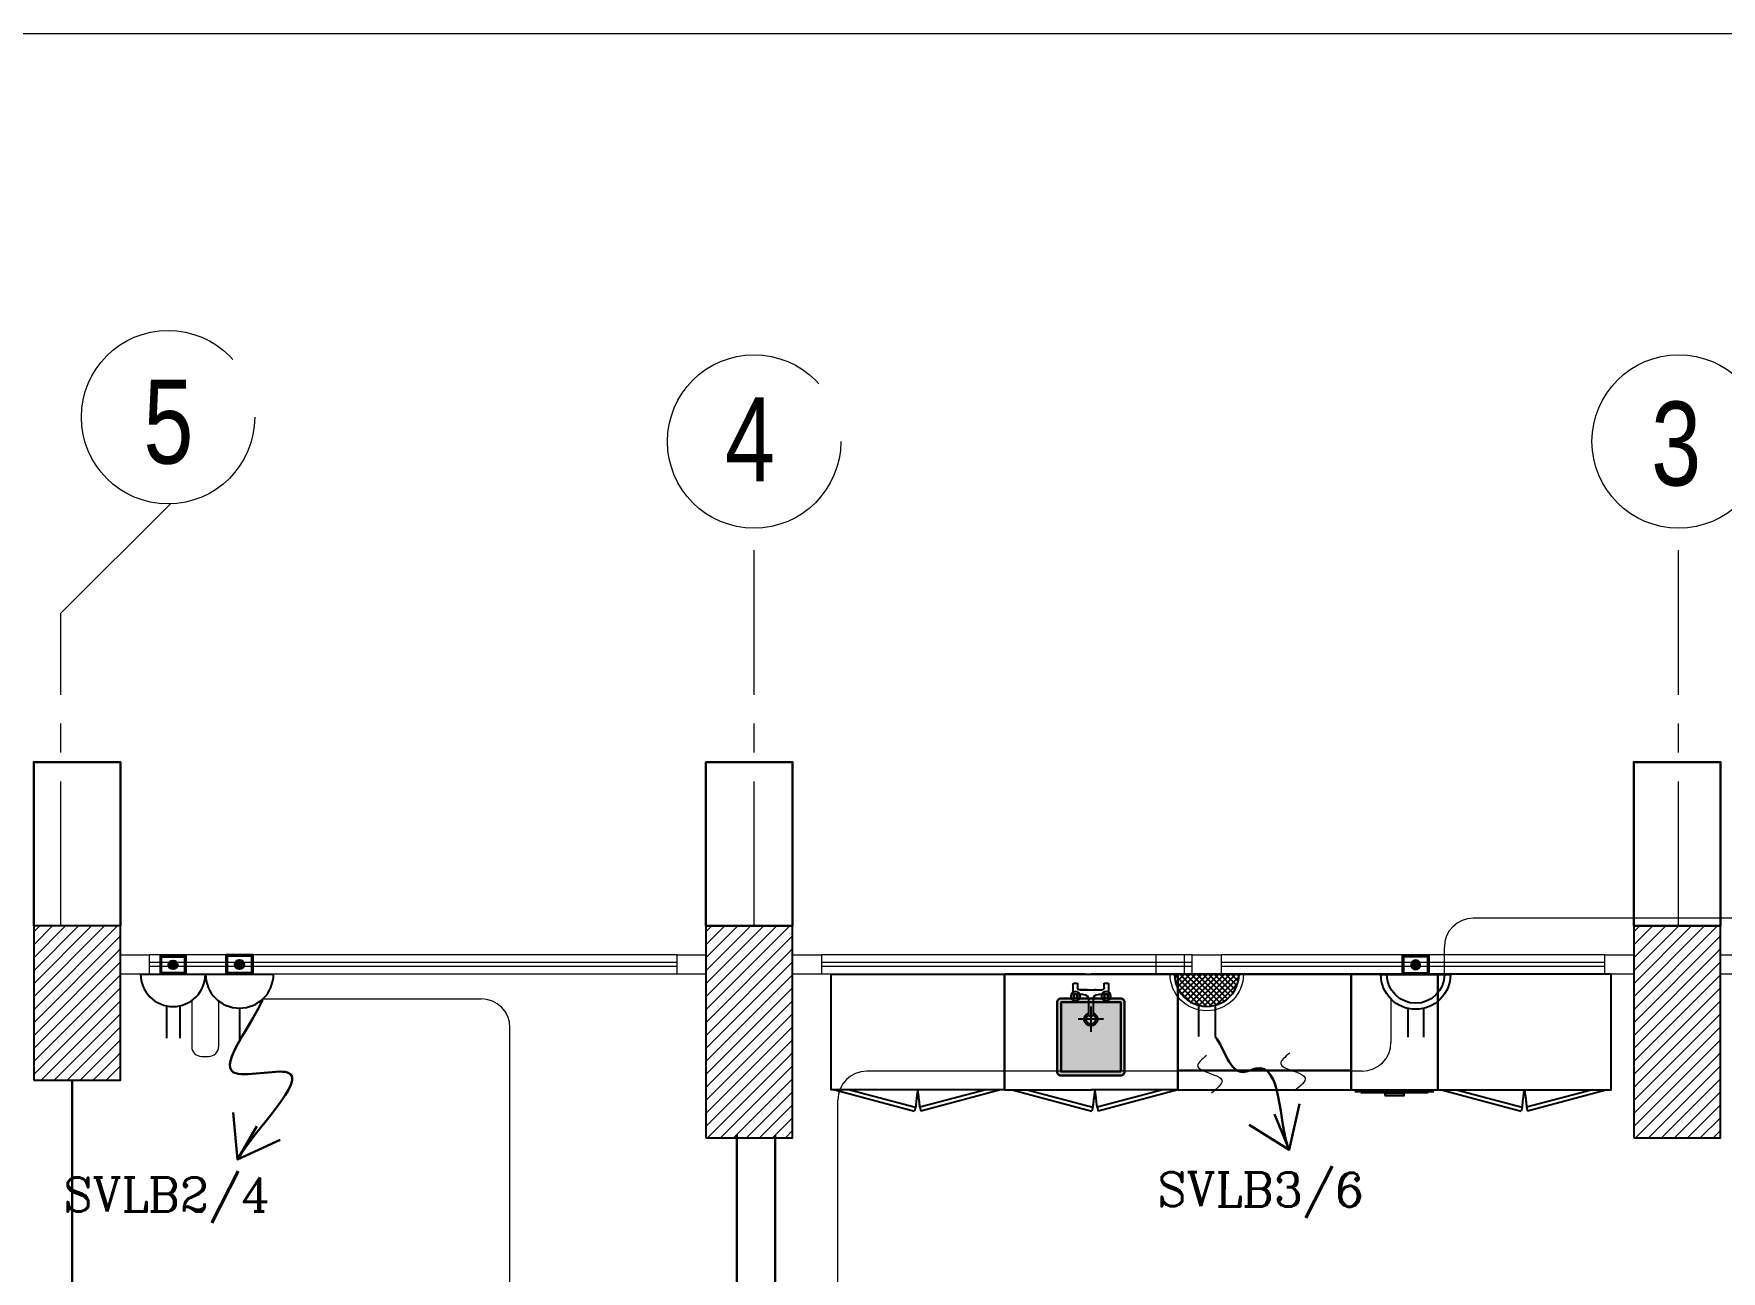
# Model space of a CAD drawing. Extents: x 1315 to 1416, y 473 to 837.
# Drawn here: x 1365.15 to 1373.91, y 598.76 to 605.18 of the extents above; entities that cross this region are included whole.
import ezdxf

# ---------------------------------------------------------------- set-up
doc = ezdxf.new("R2010")
doc.units = 0
doc.header["$MEASUREMENT"] = 0
for name, pattern in [('ACAD_ISO02W100', [15, 12, -3]), ('CENTERX2', [4, 2.5, -0.5, 0.5, -0.5]), ('DASHED', [19.05, 12.7, -6.35]), ('DASHED2', [0.375, 0.25, -0.125])]:
    doc.linetypes.add(name, pattern=pattern)
doc.layers.get('0').update_dxf_attribs({"color": 252, "linetype": 'CONTINUOUS', "lineweight": 30})
for name, color, linetype in [('-FUR', 252, 'CONTINUOUS'), ('E-SOCKETS', 6, 'CONTINUOUS'), ('POWER', 1, 'CONTINUOUS'), ('SAN', 252, 'CONTINUOUS'), ('WIRING', 4, 'CONTINUOUS')]:
    doc.layers.add(name, color=color, linetype=linetype)
for name, color, linetype, lineweight in [('axis', 252, 'CENTERX2', 5), ('Column', 252, 'CONTINUOUS', 25), ('elev', 252, 'CONTINUOUS', 9), ('hatch', 252, 'CONTINUOUS', 9), ('Socket', 3, 'CONTINUOUS', 15), ('txt in circle', 252, 'CONTINUOUS', 13), ('UG-BORDER', 20, 'CONTINUOUS', 80), ('Wall', 252, 'CONTINUOUS', 30), ('WINDOW', 252, 'CONTINUOUS', 5), ('WIRRING', 3, 'CONTINUOUS', 5)]:
    doc.layers.add(name, color=color, linetype=linetype, lineweight=lineweight)
doc.styles.add('ARIAL', font='arial.ttf')
doc.styles.add('E80', font='romanc.shx')
doc.styles.add('SOSA2', font='SOSA.shx', dxfattribs={"width": 0.8})
doc.dimstyles.new('DIM-100-IN', dxfattribs={"dimtxt": 0.22, "dimasz": 0.1, "dimexe": 0.15, "dimexo": 0.15, "dimgap": 0, "dimtad": 0, "dimrnd": 0.05, "dimzin": 1, "dimdsep": 46, "dimtxsty": 'ARIAL', "dimblk": 'DOT', "dimcen": 0.2, "dimclrd": 256, "dimclre": 256, "dimclrt": 23, "dimadec": 0, "dimazin": 0, "dimtfac": 1, "dimtmove": 2, "dimatfit": 2, "dimldrblk": 'OPEN90', "dimfxl": 0.15, "dimfxlon": 1, "dimtolj": 1, "dimtzin": 0, "dimlwe": -1, "dimarcsym": 0})

# ---------------------------------------------------------------- blocks, each defined once
blk = doc.blocks.new('A$C11ED6BD5')
at = {"layer": 'axis', "color": 0, "ltscale": 2}
blk.add_line((-17.05, 23.8228), (-16.4793, 24.3903), dxfattribs=at)
at = {"layer": 'axis', "color": 0, "ltscale": 0.3}
for p, q in [((-13.45, 22.2), (-13.45, 24.2638)), ((-8.65, 22.2), (-8.65, 24.2638)), ((-17.05, 22.2), (-17.05, 23.8228))]:
    blk.add_line(p, q, dxfattribs=at)
at = {"layer": 'axis', "color": 0}
for centre in [(-16.4927, 24.8401), (-13.45, 24.7138), (-8.65, 24.7138)]:
    blk.add_circle(centre, 0.45, dxfattribs=at)
at = {"layer": 'txt in circle', "color": 0, "ltscale": 0.01, "char_height": 0.4355, "attachment_point": 5, "style": 'SOSA2'}
for s, insert in [('5', (-16.4908, 24.8138)), ('4', (-13.4715, 24.7246)), ('3', (-8.6629, 24.7001))]:
    blk.add_mtext(s, dxfattribs=dict(at, insert=insert))
blk = doc.blocks.new('5')
at = {"layer": '-FUR', "linetype": 'ACAD_ISO02W100'}
for p, q in [((41999.7885, -66320.4478), (42000.6885, -66320.4478)), ((41999.8085, -66321.0478), (42000.2221, -66321.1587)), ((41999.8858, -66321.0478), (42000.2273, -66321.1393)), ((42000.5913, -66321.0478), (42000.2498, -66321.1393)), ((42000.6685, -66321.0478), (42000.255, -66321.1587)), ((42000.2273, -66321.1393), (42000.2221, -66321.1587)), ((42000.2498, -66321.1393), (42000.255, -66321.1587))]:
    blk.add_line(p, q, dxfattribs=at)
at = {"layer": '-FUR'}
blk.add_lwpolyline([(41999.7885, -66320.4478), (42000.6885, -66320.4478), (42000.6885, -66321.0478), (41999.7885, -66321.0478)], close=True, dxfattribs=at)
at = {"layer": '-FUR', "linetype": 'ACAD_ISO02W100'}
for centre, start, end in [((42001.7538, -66321.2808), 171.26112, 174.70691), ((41998.7233, -66321.2808), 5.29309, 8.73888)]:
    blk.add_arc(centre, 1.5331, start, end, dxfattribs=at)
blk = doc.blocks.new('YY5Y5')
at = {"layer": 'SAN', "color": 1}
for p, q in [((434.16, 537.56), (433.7, 538.02)), ((434.16, 536.15), (433.7, 535.69)), ((433.83, 542.04), (433.83, 538.56)), ((435.73, 542.41), (434.2, 542.41)), ((435.58, 537.56), (436.04, 538.02)), ((435.58, 536.15), (436.04, 535.69)), ((435.73, 540.55), (435.73, 542.41)), ((436.72, 537.65), (438.25, 537.65)), ((446.18, 539.55), (436.73, 539.55)), ((443.04, 539.55), (446.16, 539.55)), ((444.65, 537.65), (446.18, 537.65)), ((447.32, 537.56), (446.86, 538.02)), ((447.32, 536.15), (446.86, 535.69)), ((447.16, 542.41), (447.16, 540.55)), ((448.69, 542.41), (447.16, 542.41)), ((448.74, 537.56), (449.2, 538.02)), ((448.74, 536.15), (449.2, 535.69)), ((449.07, 538.56), (449.07, 542.04)), ((440.5, 535.4), (440.5, 528.74)), ((442.4, 528.74), (442.4, 535.4)), ((440.87, 528.36), (442.03, 528.36))]:
    blk.add_line(p, q, dxfattribs=at)
at = {"layer": 'SAN', "color": 1, "linetype": 'Continuous'}
blk.add_line((439.23, 539.55), (439.86, 539.55), dxfattribs=at)
at = {"layer": 'SAN', "color": 2, "linetype": 'DASHED'}
for points in [[(441.45, 532.42), (441.45, 521.63)], [(436.06, 527.03), (446.84, 527.03)]]:
    blk.add_lwpolyline(points, dxfattribs=at)
at = {"layer": 'SAN', "color": 1}
for centre, radius in [((434.87, 536.85), 2), ((434.87, 536.85), 1), ((434.87, 536.85), 0.8), ((448.03, 536.85), 2), ((448.03, 536.85), 1), ((448.03, 536.85), 0.8)]:
    blk.add_circle(centre, radius, dxfattribs=at)
for centre, radius, start, end in [((434.2, 542.04), 0.375, 90, 180), ((436.73, 540.55), 1, 180, 270), ((438.25, 535.4), 2.25, 0, 90), ((444.65, 535.4), 2.25, 90, 180), ((446.16, 540.55), 1, 270, 0), ((448.69, 542.04), 0.375, 0, 90), ((441.45, 527.03), 2.86, 109.43194, 70.56806), ((441.45, 527.03), 2.08, 117.27647, 62.72353), ((440.87, 528.74), 0.375, 180, 270), ((442.03, 528.74), 0.375, 270, 360)]:
    blk.add_arc(centre, radius, start, end, dxfattribs=at)
blk = doc.blocks.new('fd')
at = {"layer": '-FUR'}
h = blk.add_hatch(color=254, dxfattribs=at)
h.paths.add_polyline_path([(1322.6636, 576.6994), (1322.3536, 576.6994), (1322.3536, 577.0594), (1322.6636, 577.0594)], flags=16)
edge = h.paths.add_edge_path()
edge.add_line((1322.6636, 576.6794), (1322.3536, 576.6794))
edge.add_arc((1322.3536, 576.6994), 0.02, 180, 270, ccw=False)
edge.add_line((1322.3336, 576.6994), (1322.3336, 577.0594))
edge.add_arc((1322.3536, 577.0594), 0.02, 90, 180, ccw=False)
edge.add_line((1322.3536, 577.0794), (1322.6636, 577.0794))
edge.add_arc((1322.6636, 577.0594), 0.02, 0, 90, ccw=False)
edge.add_line((1322.6836, 577.0594), (1322.6836, 576.6994))
edge.add_arc((1322.6636, 576.6994), 0.02, -90, 0, ccw=False)
blk.add_hatch(color=253, dxfattribs=at).paths.add_polyline_path([(1322.6636, 577.0594), (1322.6636, 576.6994), (1322.3536, 576.6994), (1322.3536, 577.0594)])
h = blk.add_hatch(color=251, dxfattribs=at)
h.paths.add_polyline_path([(1322.6337, 577.0294), (1322.6636, 577.0594), (1322.6636, 576.6994), (1322.6336, 576.7294)])
h.paths.add_polyline_path([(1322.6336, 576.7294), (1322.6636, 576.6994), (1322.3536, 576.6994), (1322.3836, 576.7294)])
h = blk.add_hatch(color=252, dxfattribs=at)
h.paths.add_polyline_path([(1322.3836, 577.0294), (1322.3536, 577.0594), (1322.6636, 577.0594), (1322.6337, 577.0294)])
h.paths.add_polyline_path([(1322.3836, 576.7294), (1322.3536, 576.6994), (1322.3536, 577.0594), (1322.3836, 577.0294)])
for p, q in [((1322.4784, 577.2056), (1322.0597, 577.2056)), ((1322.4784, 577.2056), (1322.9597, 577.2056)), ((1322.0597, 576.6056), (1322.5097, 576.6056)), ((1322.9597, 576.6056), (1322.5097, 576.6056))]:
    blk.add_line(p, q, dxfattribs=at)
at = {"layer": '-FUR', "linetype": 'ACAD_ISO02W100'}
for p, q in [((1322.0597, 577.2056), (1322.5097, 577.2056)), ((1322.9597, 577.2056), (1322.5097, 577.2056)), ((1322.0997, 576.6056), (1322.5133, 576.4948)), ((1322.177, 576.6056), (1322.5185, 576.5141)), ((1322.8824, 576.6056), (1322.541, 576.5141)), ((1322.9597, 576.6056), (1322.5462, 576.4948)), ((1322.5185, 576.5141), (1322.5133, 576.4948)), ((1322.541, 576.5141), (1322.5462, 576.4948))]:
    blk.add_line(p, q, dxfattribs=at)
for centre, start, end in [((1324.045, 576.3727), 171.26112, 174.70691), ((1321.0144, 576.3727), 5.29309, 8.73888)]:
    blk.add_arc(centre, 1.5331, start, end, dxfattribs=at)
for p, q in [((1322.0597, 577.2056), (1322.0597, 576.6056)), ((1322.9597, 577.2056), (1322.9597, 576.6056))]:
    blk.add_line(p, q)
blk.add_lwpolyline([(1322.6636, 576.6794), (1322.3536, 576.6794, -0.414214), (1322.3336, 576.6994), (1322.3336, 577.0594, -0.414214), (1322.3536, 577.0794), (1322.6636, 577.0794, -0.414214), (1322.6836, 577.0594), (1322.6836, 576.6994, -0.414214)], format="xyb", close=True)
blk.add_lwpolyline([(1322.6636, 576.6794), (1322.3536, 576.6794, -0.414214), (1322.3336, 576.6994), (1322.3336, 577.0594, -0.414214), (1322.3536, 577.0794), (1322.6636, 577.0794, -0.414214), (1322.6836, 577.0594), (1322.6836, 576.6994, -0.414214)], format="xyb", close=True)
blk.add_lwpolyline([(1322.6636, 576.6994), (1322.3536, 576.6994), (1322.3536, 577.0594), (1322.6636, 577.0594)], close=True)
at = {"extrusion": (0, 0, -1), "xscale": 0.0121000000000322, "yscale": 0.0121000000000322, "zscale": -0.0121}
blk.add_blockref('YY5Y5', (-1327.8502, 570.5947), dxfattribs=at)
blk = doc.blocks.new('juy')
blk.add_line((1322.9597, 577.2056), (1322.9597, 576.6056))
blk.add_blockref('fd', (0, 0))
blk = doc.blocks.new('ba7es')
at = {"layer": '-FUR', "linetype": 'ACAD_ISO02W100'}
blk.add_line((1323.8895, 576.6578), (1322.9895, 576.6578), dxfattribs=at)
for p, q in [((1323.8895, 577.2578), (1322.9895, 577.2578)), ((1322.9895, 577.2578), (1322.9895, 576.6578)), ((1323.8895, 576.6578), (1323.8895, 577.2578)), ((1322.9895, 576.6578), (1322.9895, 576.7578)), ((1322.9895, 576.7578), (1323.8895, 576.7578))]:
    blk.add_line(p, q)
blk = doc.blocks.new('3')
at = {"layer": '-FUR', "linetype": 'ACAD_ISO02W100'}
blk.add_line((41990.0194, -66320.4802), (41990.4694, -66320.4802), dxfattribs=at)
at = {"layer": '-FUR'}
for p, q in [((41990.0394, -66321.0902), (41990.4494, -66321.0902)), ((41990.0694, -66321.0952), (41990.4194, -66321.0952))]:
    blk.add_line(p, q, dxfattribs=at)
blk.add_lwpolyline([(41990.0194, -66321.0802), (41990.4694, -66321.0802), (41990.4694, -66320.4802), (41990.0194, -66320.4802)], close=True, dxfattribs=at)
at = {"layer": '-FUR', "color": 1}
blk.add_lwpolyline([(41990.1944, -66321.1102), (41990.2944, -66321.1102), (41990.2944, -66321.1002), (41990.1944, -66321.1002)], close=True, dxfattribs=at)
blk = doc.blocks.new('LAB 2')
h = blk.add_hatch(color=251)
h.set_gradient(color1=(255, 191, 127), color2=(255, 181, 107), one_color=1, tint=0.71)
h.paths.add_polyline_path([(993.6017, 445.0029), (993.2917, 445.0029), (993.2917, 444.6429), (993.6017, 444.6429)], flags=0)
edge = h.paths.add_edge_path(flags=17)
edge.add_line((993.6017, 445.0229), (993.2917, 445.0229))
edge.add_arc((993.2917, 445.0029), 0.02, 90, 180)
edge.add_line((993.2717, 445.0029), (993.2717, 444.6429))
edge.add_arc((993.2917, 444.6429), 0.02, 180, 270)
edge.add_line((993.2917, 444.6229), (993.6017, 444.6229))
edge.add_arc((993.6017, 444.6429), 0.02, 270, 360)
edge.add_line((993.6217, 444.6429), (993.6217, 445.0029))
edge.add_arc((993.6017, 445.0029), 0.02, 360, 450)
edge = h.paths.add_edge_path(flags=0)
edge.add_line((993.4352, 444.7099), (993.4352, 444.6293))
edge = h.paths.add_edge_path(flags=0)
edge.add_line((993.4582, 444.6293), (993.4582, 444.7099))
edge = h.paths.add_edge_path(flags=0)
edge.add_line((993.4467, 444.6653), (993.4467, 444.7959))
edge = h.paths.add_edge_path(flags=0)
edge.add_line((993.5119, 444.7306), (993.3814, 444.7306))
edge = h.paths.add_edge_path(flags=0)
edge.add_arc((993.4467, 444.7306), 0.0346, -70.56806, 250.56806, ccw=False)
edge = h.paths.add_edge_path(flags=0)
edge.add_arc((993.4467, 444.7306), 0.0251, -62.72353, 242.72353, ccw=False)
edge = h.paths.add_edge_path(flags=0)
edge.add_arc((993.4397, 444.7099), 0.00454, 90, 180, ccw=False)
edge = h.paths.add_edge_path(flags=0)
edge.add_arc((993.4537, 444.7099), 0.00454, 0, 90, ccw=False)
edge = h.paths.add_edge_path(flags=0)
edge.add_line((993.4537, 444.7145), (993.4397, 444.7145))
edge = h.paths.add_edge_path(flags=16)
edge.add_arc((993.367, 444.6117), 0.0121, 0, 360, ccw=False)
edge = h.paths.add_edge_path(flags=16)
edge.add_line((993.5177, 444.6203), (993.5122, 444.6258))
edge = h.paths.add_edge_path(flags=16)
edge.add_line((993.5349, 444.6203), (993.5404, 444.6258))
edge = h.paths.add_edge_path(flags=16)
edge.add_line((993.3585, 444.6203), (993.3529, 444.6258))
edge = h.paths.add_edge_path(flags=16)
edge.add_line((993.3756, 444.6203), (993.3812, 444.6258))
h = blk.add_hatch(color=251)
h.set_gradient(color1=(255, 191, 127), color2=(255, 181, 107), one_color=1, tint=0.71)
edge = h.paths.add_edge_path(flags=17)
edge.add_line((993.6017, 445.0229), (993.2917, 445.0229))
edge.add_arc((993.2917, 445.0029), 0.02, 90, 180)
edge.add_line((993.2717, 445.0029), (993.2717, 444.6429))
edge.add_arc((993.2917, 444.6429), 0.02, 180, 270)
edge.add_line((993.2917, 444.6229), (993.6017, 444.6229))
edge.add_arc((993.6017, 444.6429), 0.02, 270, 360)
edge.add_line((993.6217, 444.6429), (993.6217, 445.0029))
edge.add_arc((993.6017, 445.0029), 0.02, 360, 450)
h.paths.add_polyline_path([(993.6017, 445.0029), (993.2917, 445.0029), (993.2917, 444.6429), (993.6017, 444.6429)], flags=0)
edge = h.paths.add_edge_path(flags=0)
edge.add_line((993.4352, 444.7099), (993.4352, 444.6293))
edge = h.paths.add_edge_path(flags=0)
edge.add_line((993.4582, 444.6293), (993.4582, 444.7099))
edge = h.paths.add_edge_path(flags=0)
edge.add_line((993.4467, 444.6653), (993.4467, 444.7959))
edge = h.paths.add_edge_path(flags=0)
edge.add_line((993.5119, 444.7306), (993.3814, 444.7306))
edge = h.paths.add_edge_path(flags=0)
edge.add_arc((993.4467, 444.7306), 0.0346, -70.56806, 250.56806, ccw=False)
edge = h.paths.add_edge_path(flags=0)
edge.add_arc((993.4467, 444.7306), 0.0251, -62.72353, 242.72353, ccw=False)
edge = h.paths.add_edge_path(flags=0)
edge.add_arc((993.4397, 444.7099), 0.00454, 90, 180, ccw=False)
edge = h.paths.add_edge_path(flags=0)
edge.add_arc((993.4537, 444.7099), 0.00454, 0, 90, ccw=False)
edge = h.paths.add_edge_path(flags=0)
edge.add_line((993.4537, 444.7145), (993.4397, 444.7145))
edge = h.paths.add_edge_path(flags=16)
edge.add_arc((993.367, 444.6117), 0.0121, 0, 360, ccw=False)
edge = h.paths.add_edge_path(flags=16)
edge.add_line((993.5177, 444.6203), (993.5122, 444.6258))
edge = h.paths.add_edge_path(flags=16)
edge.add_line((993.5349, 444.6203), (993.5404, 444.6258))
edge = h.paths.add_edge_path(flags=16)
edge.add_line((993.3585, 444.6203), (993.3529, 444.6258))
edge = h.paths.add_edge_path(flags=16)
edge.add_line((993.3756, 444.6203), (993.3812, 444.6258))
h = blk.add_hatch(color=251)
h.set_gradient(color1=(255, 191, 127), color2=(255, 181, 107), one_color=1, tint=0.71)
edge = h.paths.add_edge_path(flags=16)
edge.add_line((993.6017, 445.0229), (993.2917, 445.0229))
edge.add_arc((993.2917, 445.0029), 0.02, 90, 180)
edge.add_line((993.2717, 445.0029), (993.2717, 444.6429))
edge.add_arc((993.2917, 444.6429), 0.02, 180, 270)
edge.add_line((993.2917, 444.6229), (993.6017, 444.6229))
edge.add_arc((993.6017, 444.6429), 0.02, 270, 360)
edge.add_line((993.6217, 444.6429), (993.6217, 445.0029))
edge.add_arc((993.6017, 445.0029), 0.02, 360, 450)
edge = h.paths.add_edge_path()
edge.add_arc((993.367, 444.6117), 0.0242, 0, 360, ccw=False)
edge = h.paths.add_edge_path(flags=16)
edge.add_arc((993.367, 444.6117), 0.0121, 0, 360, ccw=False)
edge = h.paths.add_edge_path(flags=16)
edge.add_arc((993.367, 444.6117), 0.00968, 0, 360, ccw=False)
edge = h.paths.add_edge_path(flags=16)
edge.add_line((993.3585, 444.6203), (993.3529, 444.6258))
edge = h.paths.add_edge_path(flags=16)
edge.add_line((993.3585, 444.6032), (993.3529, 444.5976))
edge = h.paths.add_edge_path(flags=16)
edge.add_line((993.3756, 444.6203), (993.3812, 444.6258))
edge = h.paths.add_edge_path(flags=16)
edge.add_line((993.3756, 444.6032), (993.3812, 444.5976))
h = blk.add_hatch(color=251)
h.set_gradient(color1=(255, 191, 127), color2=(255, 181, 107), one_color=1, tint=0.71)
edge = h.paths.add_edge_path(flags=16)
edge.add_line((993.6017, 445.0229), (993.2917, 445.0229))
edge.add_arc((993.2917, 445.0029), 0.02, 90, 180)
edge.add_line((993.2717, 445.0029), (993.2717, 444.6429))
edge.add_arc((993.2917, 444.6429), 0.02, 180, 270)
edge.add_line((993.2917, 444.6229), (993.6017, 444.6229))
edge.add_arc((993.6017, 444.6429), 0.02, 270, 360)
edge.add_line((993.6217, 444.6429), (993.6217, 445.0029))
edge.add_arc((993.6017, 445.0029), 0.02, 360, 450)
edge = h.paths.add_edge_path()
edge.add_arc((993.5263, 444.6117), 0.0242, 0, 360, ccw=False)
edge = h.paths.add_edge_path(flags=16)
edge.add_arc((993.5263, 444.6117), 0.0121, 0, 360, ccw=False)
edge = h.paths.add_edge_path(flags=16)
edge.add_arc((993.5263, 444.6117), 0.00968, 0, 360, ccw=False)
edge = h.paths.add_edge_path(flags=16)
edge.add_line((993.5177, 444.6203), (993.5122, 444.6258))
edge = h.paths.add_edge_path(flags=16)
edge.add_line((993.5177, 444.6032), (993.5122, 444.5976))
edge = h.paths.add_edge_path(flags=16)
edge.add_line((993.5349, 444.6203), (993.5404, 444.6258))
edge = h.paths.add_edge_path(flags=16)
edge.add_line((993.5349, 444.6032), (993.5404, 444.5976))
h = blk.add_hatch(color=251)
h.set_gradient(color1=(255, 191, 127), color2=(255, 181, 107), one_color=1, tint=0.71)
edge = h.paths.add_edge_path(flags=16)
edge.add_line((993.6017, 445.0229), (993.2917, 445.0229))
edge.add_arc((993.2917, 445.0029), 0.02, 90, 180)
edge.add_line((993.2717, 445.0029), (993.2717, 444.6429))
edge.add_arc((993.2917, 444.6429), 0.02, 180, 270)
edge.add_line((993.2917, 444.6229), (993.6017, 444.6229))
edge.add_arc((993.6017, 444.6429), 0.02, 270, 360)
edge.add_line((993.6217, 444.6429), (993.6217, 445.0029))
edge.add_arc((993.6017, 445.0029), 0.02, 360, 450)
edge = h.paths.add_edge_path(flags=0)
edge.add_line((993.4352, 444.7099), (993.4352, 444.6293))
edge = h.paths.add_edge_path()
edge.add_arc((993.4079, 444.6293), 0.0272, 270, 360, ccw=False)
h = blk.add_hatch(color=251)
h.set_gradient(color1=(255, 191, 127), color2=(255, 181, 107), one_color=1, tint=0.71)
edge = h.paths.add_edge_path(flags=16)
edge.add_line((993.6017, 445.0229), (993.2917, 445.0229))
edge.add_arc((993.2917, 445.0029), 0.02, 90, 180)
edge.add_line((993.2717, 445.0029), (993.2717, 444.6429))
edge.add_arc((993.2917, 444.6429), 0.02, 180, 270)
edge.add_line((993.2917, 444.6229), (993.6017, 444.6229))
edge.add_arc((993.6017, 444.6429), 0.02, 270, 360)
edge.add_line((993.6217, 444.6429), (993.6217, 445.0029))
edge.add_arc((993.6017, 445.0029), 0.02, 360, 450)
edge = h.paths.add_edge_path(flags=0)
edge.add_line((993.4582, 444.6293), (993.4582, 444.7099))
edge = h.paths.add_edge_path()
edge.add_arc((993.4854, 444.6293), 0.0272, 180, 270, ccw=False)
h = blk.add_hatch(color=251)
h.set_gradient(color1=(255, 191, 127), color2=(255, 181, 107), one_color=1, tint=0.71)
edge = h.paths.add_edge_path(flags=16)
edge.add_line((993.6017, 445.0229), (993.2917, 445.0229))
edge.add_arc((993.2917, 445.0029), 0.02, 90, 180)
edge.add_line((993.2717, 445.0029), (993.2717, 444.6429))
edge.add_arc((993.2917, 444.6429), 0.02, 180, 270)
edge.add_line((993.2917, 444.6229), (993.6017, 444.6229))
edge.add_arc((993.6017, 444.6429), 0.02, 270, 360)
edge.add_line((993.6217, 444.6429), (993.6217, 445.0029))
edge.add_arc((993.6017, 445.0029), 0.02, 360, 450)
h.paths.add_polyline_path([(993.6017, 445.0029), (993.2917, 445.0029), (993.2917, 444.6429), (993.6017, 444.6429)], flags=0)
edge = h.paths.add_edge_path(flags=17)
edge.add_line((993.6017, 445.0229), (993.2917, 445.0229))
edge.add_arc((993.2917, 445.0029), 0.02, 90, 180)
edge.add_line((993.2717, 445.0029), (993.2717, 444.6429))
edge.add_arc((993.2917, 444.6429), 0.02, 180, 270)
edge.add_line((993.2917, 444.6229), (993.6017, 444.6229))
edge.add_arc((993.6017, 444.6429), 0.02, 270, 360)
edge.add_line((993.6217, 444.6429), (993.6217, 445.0029))
edge.add_arc((993.6017, 445.0029), 0.02, 360, 450)
edge = h.paths.add_edge_path(flags=0)
edge.add_line((993.4352, 444.7099), (993.4352, 444.6293))
edge = h.paths.add_edge_path(flags=0)
edge.add_line((993.4582, 444.6293), (993.4582, 444.7099))
edge = h.paths.add_edge_path(flags=0)
edge.add_line((993.4467, 444.6653), (993.4467, 444.7959))
edge = h.paths.add_edge_path(flags=0)
edge.add_line((993.5119, 444.7306), (993.3814, 444.7306))
edge = h.paths.add_edge_path(flags=0)
edge.add_arc((993.4467, 444.7306), 0.0346, -70.56806, 250.56806, ccw=False)
edge = h.paths.add_edge_path(flags=0)
edge.add_arc((993.4467, 444.7306), 0.0251, -62.72353, 242.72353, ccw=False)
edge = h.paths.add_edge_path(flags=0)
edge.add_arc((993.4397, 444.7099), 0.00454, 90, 180, ccw=False)
edge = h.paths.add_edge_path(flags=0)
edge.add_arc((993.4537, 444.7099), 0.00454, 0, 90, ccw=False)
edge = h.paths.add_edge_path(flags=0)
edge.add_line((993.4537, 444.7145), (993.4397, 444.7145))
edge = h.paths.add_edge_path(flags=16)
edge.add_arc((993.5263, 444.6117), 0.0121, 0, 360, ccw=False)
edge = h.paths.add_edge_path(flags=16)
edge.add_arc((993.367, 444.6117), 0.0121, 0, 360, ccw=False)
edge = h.paths.add_edge_path(flags=16)
edge.add_line((993.5177, 444.6203), (993.5122, 444.6258))
edge = h.paths.add_edge_path(flags=16)
edge.add_line((993.5349, 444.6203), (993.5404, 444.6258))
edge = h.paths.add_edge_path(flags=16)
edge.add_line((993.3585, 444.6203), (993.3529, 444.6258))
edge = h.paths.add_edge_path(flags=16)
edge.add_line((993.3756, 444.6203), (993.3812, 444.6258))
at = {"color": 251, "xscale": -1, "rotation": 180}
blk.add_blockref('juy', (-329.062, 1021.7024), dxfattribs=at)
at = {"color": 251, "rotation": 179.999999999975}
blk.add_blockref('ba7es', (2317.7873, 1021.7546), dxfattribs=at)
at = {"layer": 'Wall', "color": 251, "lineweight": 20, "xscale": -1, "rotation": 180}
for name, p in [('5', (-41007.6908, -65875.9511)), ('3', (-40995.2217, -65875.9834))]:
    blk.add_blockref(name, p, dxfattribs=at)
at = {"layer": 'Wall', "color": 251, "lineweight": 20, "rotation": 179.999999999975}
blk.add_blockref('5', (42995.9363, -65875.9511), dxfattribs=at)
blk = doc.blocks.new('DOUBLEX POWER SOCKET')
at = {"layer": 'POWER', "ltscale": 0.05}
h = blk.add_hatch(dxfattribs=at)
h.set_pattern_fill('ANSI37', color=213, scale=0.000177778, angle=-90, style=0)
h.set_pattern_definition([(135, (-134.804893, -140.661473), (0.0117851071, 0.0117851071), []), (45, (-134.804893, -140.661473), (0.0117851071, -0.0117851071), [])])
edge = h.paths.add_edge_path()
edge.add_line((112.7598, -131.9321), (112.4931, -131.9321))
edge.add_ellipse((112.6264, -131.9321), major_axis=(0.1333, 0), ratio=1, start_angle=0.00923, end_angle=180.00923, ccw=False)
at = {"color": 7}
blk.add_arc((112.6264, -131.9321), 0.1515, 0, 180, dxfattribs=at)
at = {"layer": 'POWER', "color": 6}
for p, q in [((112.5918, -131.8033), (112.5918, -131.6747)), ((112.6611, -131.8033), (112.6611, -131.6747)), ((112.8264, -131.9321), (112.4264, -131.9321))]:
    blk.add_line(p, q, dxfattribs=at)
at = {"layer": 'POWER', "color": 6, "extrusion": (0, 0, -1)}
blk.add_ellipse((112.6264, -131.9321), major_axis=(0.1333, 0), ratio=1, start_param=3.141431, end_param=6.283024, dxfattribs=at)
blk = doc.blocks.new('DOPLEX SOCKET WP')
at = {"layer": 'E-SOCKETS'}
blk.add_hatch(color=2, dxfattribs=at).paths.add_polyline_path([(48.2533, -124.2906, -1), (48.301, -124.2906, -1)])
at = {"layer": 'E-SOCKETS', "color": 2}
for p, q in [((48.2373, -124.0647), (48.2373, -123.9156)), ((48.3173, -124.0647), (48.3173, -123.9156)), ((48.0968, -124.2406), (48.4575, -124.2406)), ((48.1027, -124.2406), (48.4515, -124.2406))]:
    blk.add_line(p, q, dxfattribs=at)
for points in [[(48.3454, -124.2406), (48.2089, -124.2406), (48.2089, -124.3406), (48.3454, -124.3406)], [(48.3388, -124.2471), (48.2154, -124.2471), (48.2154, -124.3341), (48.3388, -124.3341)]]:
    blk.add_lwpolyline(points, close=True, dxfattribs=at)
blk.add_circle((48.2771, -124.2906), 0.0239, dxfattribs=at)
at = {"layer": 'E-SOCKETS', "color": 7, "linetype": 'DASHED'}
blk.add_arc((48.2771, -124.2406), 0.1804, 0, 180, dxfattribs=at)
at = {"layer": 'E-SOCKETS', "color": 2}
blk.add_arc((48.2771, -124.2406), 0.1491, 0, 180, dxfattribs=at)
blk = doc.blocks.new('_Dot')
at = {"color": 0, "linetype": 'ByBlock', "lineweight": -2}
blk.add_line((-0.5, 0), (-1, 0), dxfattribs=at)
at = {"color": 0, "linetype": 'ByBlock', "const_width": 0.5}
blk.add_lwpolyline([(-0.25, 0, 1), (0.25, 0, 1)], format="xyb", close=True, dxfattribs=at)
blk = doc.blocks.new('220v outlet')
at = {"layer": 'E-SOCKETS'}
blk.add_hatch(color=2, dxfattribs=at).paths.add_polyline_path([(100.561, -42.975, 1), (100.464, -42.975, 1)])
at = {"layer": 'E-SOCKETS', "color": 2}
for p, q in [((100.512, -42.52), (100.512, -42.175)), ((100.866, -42.874), (100.159, -42.874)), ((100.866, -42.874), (100.159, -42.874))]:
    blk.add_line(p, q, dxfattribs=at)
for points in [[(100.374, -42.874), (100.651, -42.874), (100.651, -43.077), (100.374, -43.077)], [(100.387, -42.887), (100.638, -42.887), (100.638, -43.063), (100.387, -43.063)]]:
    blk.add_lwpolyline(points, close=True, dxfattribs=at)
blk.add_circle((100.512, -42.975), 0.0484, dxfattribs=at)
blk.add_arc((100.512, -42.874), 0.353, 0, 180, dxfattribs=at)
blk = doc.blocks.new('A$C14C34A6D')
at = {"layer": 'E-SOCKETS'}
blk.add_hatch(color=2, dxfattribs=at).paths.add_polyline_path([(0.047, -0.097, 1), (-0.047, -0.097, 1)])
at = {"layer": 'E-SOCKETS', "color": 2}
for p, q in [((-0.07, 0.333), (-0.07, 0.672)), ((0.07, 0.333), (0.07, 0.672)), ((0.34, 0), (-0.34, 0)), ((0.34, 0), (-0.34, 0))]:
    blk.add_line(p, q, dxfattribs=at)
for points in [[(-0.133, 0), (0.133, 0), (0.133, -0.195), (-0.133, -0.195)], [(-0.12, -0.013), (0.12, -0.013), (0.12, -0.182), (-0.12, -0.182)]]:
    blk.add_lwpolyline(points, close=True, dxfattribs=at)
blk.add_circle((0, -0.097), 0.0465, dxfattribs=at)
blk.add_arc((0, 0), 0.34, 0, 180, dxfattribs=at)

msp = doc.modelspace()

# ---------------------------------------------------------------- hatches: boundary and pattern name
at = {"layer": 'hatch'}
h = msp.add_hatch(dxfattribs=at)
h.set_pattern_fill('ANSI31', color=256, scale=0.015, style=0)
h.set_pattern_definition([(45, (1557.353467, 262.129885), (-0.0336759605, 0.0336759605), [])])
h.paths.add_polyline_path([(1365.1463, 599.752), (1365.5963, 599.752), (1365.5963, 600.552), (1365.1463, 600.552)])
h = msp.add_hatch(dxfattribs=at)
h.set_pattern_fill('ANSI31', color=256, scale=0.015, style=0)
h.set_pattern_definition([(45, (1560.84348, 262.129885), (-0.0336759605, 0.0336759605), [])])
h.paths.add_polyline_path([(1368.6363, 599.452), (1369.0863, 599.452), (1369.0863, 600.552), (1368.6363, 600.552)])
h = msp.add_hatch(dxfattribs=at)
h.set_pattern_fill('ANSI31', color=256, scale=0.015, style=0)
h.set_pattern_definition([(45, (1565.66078, 262.129885), (-0.0336759605, 0.0336759605), [])])
h.paths.add_polyline_path([(1373.4536, 599.452), (1373.9036, 599.452), (1373.9036, 600.552), (1373.4536, 600.552)])

# ---------------------------------------------------------------- linework, layer by layer
at = {"layer": 'Column'}
for points in [[(1365.1463, 599.752), (1365.5963, 599.752), (1365.5963, 600.552), (1365.1463, 600.552)], [(1368.6363, 599.452), (1369.0863, 599.452), (1369.0863, 600.552), (1368.6363, 600.552)], [(1373.4536, 599.452), (1373.9036, 599.452), (1373.9036, 600.552), (1373.4536, 600.552)]]:
    msp.add_lwpolyline(points, close=True, dxfattribs=at)
at = {"layer": 'elev', "linetype": 'Continuous'}
for points in [[(1365.5963, 600.402), (1365.7463, 600.402), (1365.7463, 600.302), (1365.5963, 600.302)], [(1368.4863, 600.402), (1368.6363, 600.402), (1368.6363, 600.302), (1368.4863, 600.302)], [(1369.0865, 600.402), (1369.2365, 600.402), (1369.2365, 600.302), (1369.0865, 600.302)], [(1370.9713, 600.302), (1371.1213, 600.302), (1371.1213, 600.402), (1370.9713, 600.402)], [(1371.1613, 600.402), (1371.3113, 600.402), (1371.3113, 600.302), (1371.1613, 600.302)], [(1373.3036, 600.402), (1373.4536, 600.402), (1373.4536, 600.302), (1373.3036, 600.302)], [(1373.9036, 600.402), (1374.0536, 600.402), (1374.0536, 600.302), (1373.9036, 600.302)]]:
    msp.add_lwpolyline(points, close=True, dxfattribs=at)
at = {"layer": 'UG-BORDER', "color": 14, "lineweight": 20}
msp.add_line((1394.7925, 605.1818), (1315.7801, 605.1818), dxfattribs=at)
at = {"layer": 'Wall', "linetype": 'Continuous'}
for p, q in [((1365.3463, 599.752), (1365.3463, 597.352)), ((1368.7963, 596.252), (1368.7963, 599.4688)), ((1368.9963, 594.302), (1368.9963, 599.4668))]:
    msp.add_line(p, q, dxfattribs=at)
msp.add_lwpolyline([(1365.5963, 600.552), (1365.5963, 600.552), (1365.5963, 601.4021), (1365.1463, 601.4021), (1365.1463, 600.552)], dxfattribs=at)
for points in [[(1368.6363, 600.552), (1369.0863, 600.552), (1369.0863, 601.4021), (1368.6363, 601.4021)], [(1373.4536, 600.552), (1373.9036, 600.552), (1373.9036, 601.4021), (1373.4536, 601.4021)]]:
    msp.add_lwpolyline(points, close=True, dxfattribs=at)
at = {"layer": 'WINDOW', "linetype": 'Continuous'}
for p, q in [((1368.4863, 600.402), (1365.7463, 600.402)), ((1371.1613, 600.402), (1369.2365, 600.402)), ((1373.3036, 600.402), (1371.3113, 600.402)), ((1368.4863, 600.362), (1365.7463, 600.362)), ((1368.4863, 600.342), (1365.7463, 600.342)), ((1371.1613, 600.362), (1369.2365, 600.362)), ((1371.1613, 600.342), (1369.2365, 600.342)), ((1373.3036, 600.362), (1371.3113, 600.362)), ((1373.3036, 600.342), (1371.3113, 600.342)), ((1368.4863, 600.302), (1365.7463, 600.302)), ((1371.1613, 600.302), (1369.2365, 600.302)), ((1373.3036, 600.302), (1371.3113, 600.302))]:
    msp.add_line(p, q, dxfattribs=at)
at = {"layer": 'WIRRING', "color": 3}
for p, q in [((1374.6793, 600.5917), (1372.6201, 600.5917)), ((1372.4701, 600.2997), (1372.4701, 600.4417)), ((1365.9669, 600.1647), (1365.9669, 599.925)), ((1366.1057, 600.1624), (1366.1057, 599.925)), ((1372.1926, 600.1729), (1372.1926, 599.948)), ((1366.0169, 599.875), (1366.0557, 599.875)), ((1369.3213, 597.8742), (1369.3213, 599.648))]:
    msp.add_line(p, q, dxfattribs=at)
at = {"layer": 'WIRRING', "linetype": 'Continuous'}
for p, q in [((1366.3358, 600.1734), (1367.4689, 600.1734)), ((1367.6189, 596.3464), (1367.6189, 600.0234))]:
    msp.add_line(p, q, dxfattribs=at)
at = {"layer": 'WIRRING'}
for p, q in [((1371.2231, 599.798), (1369.4713, 599.798)), ((1372.0426, 599.798), (1371.6879, 599.798))]:
    msp.add_line(p, q, dxfattribs=at)
at = {"layer": 'WIRRING', "color": 3}
for centre, radius, start, end in [((1372.6201, 600.4417), 0.15, 90, 180), ((1366.0169, 599.925), 0.05, 180, 270), ((1366.0557, 599.925), 0.05, 270, 0), ((1372.0426, 599.948), 0.15, 270, 0), ((1369.4713, 599.648), 0.15, 90, 180)]:
    msp.add_arc(centre, radius, start, end, dxfattribs=at)
at = {"layer": 'WIRRING', "linetype": 'Continuous'}
msp.add_arc((1367.4689, 600.0234), 0.15, 0, 90, dxfattribs=at)
at = {"layer": 'WIRRING', "color": 3}
for points in [[(1371.2355, 599.8794), (1371.1887, 599.8248), (1371.3152, 599.7514), (1371.2605, 599.6843)], [(1371.6672, 599.8917), (1371.6203, 599.8371), (1371.7468, 599.7637), (1371.6922, 599.6966)]]:
    msp.add_spline(points, degree=3, dxfattribs=at)

# ---------------------------------------------------------------- block references
at = {"color": 3, "xscale": -1, "rotation": 180}
msp.add_blockref('LAB 2', (377.1881, 1044.7988), dxfattribs=at)
at = {"layer": 'axis'}
msp.add_blockref('A$C11ED6BD5', (1382.3363, 578.352), dxfattribs=at)
at = {"layer": 'Socket', "color": 3, "linetype": 'DASHED2', "xscale": 0.4950000000000046, "yscale": 0.4950000000000046, "zscale": 0.4950000000000046, "rotation": 180}
msp.add_blockref('A$C14C34A6D', (1365.8694, 600.3018), dxfattribs=at)
at = {"layer": 'WIRRING', "color": 3, "linetype": 'Continuous', "xscale": 0.5, "yscale": 0.5, "zscale": 0.5, "rotation": 180}
msp.add_blockref('220v outlet', (1416.4706, 578.8648), dxfattribs=at)
at = {"layer": 'WIRRING', "linetype": 'Continuous', "xscale": -1, "rotation": 180}
msp.add_blockref('DOPLEX SOCKET WP', (1324.0438, 476.0591), dxfattribs=at)
at = {"layer": 'WIRRING', "linetype": 'Continuous', "xscale": -1.258540144319567, "yscale": 1.258540144319567, "zscale": 1.25854014431959, "rotation": 180}
msp.add_blockref('DOUBLEX POWER SOCKET', (1229.4914, 434.2602), dxfattribs=at)

# ---------------------------------------------------------------- texts
at = {"layer": 'WIRING', "color": 7, "style": 'E80'}
msp.add_text('SVLB2/4', height=0.1764, dxfattribs=at).set_placement((1365.3, 599.0694, -162.9789))
at = {"layer": 'WIRING', "color": 7, "extrusion": (-5.9614e-05, -0.021173, 0.999776), "style": 'E80'}
msp.add_text('SVLB3/6', height=0.1764, rotation=360, dxfattribs=at).set_placement((1369.2874, 602.8199, -12.7666))

# ---------------------------------------------------------------- leaders
at = {"layer": 'WIRRING', "color": 6, "linetype": 'ByBlock', "path_type": 1}
for points in [[(1366.204, 599.3398), (1366.4641, 599.7913), (1366.1836, 599.7918), (1366.3358, 600.1734)], [(1371.6639, 599.3892), (1371.4904, 599.8114), (1371.4258, 599.7938), (1371.2799, 599.978)]]:
    msp.add_leader(points, dimstyle='DIM-100-IN', override={"dimasz": 0.2, "dimgap": 0.1, "dimtad": 0, "dimfxl": 1.25, "dimfxlon": 1}, dxfattribs=at)

doc.saveas('drawing.dxf')
